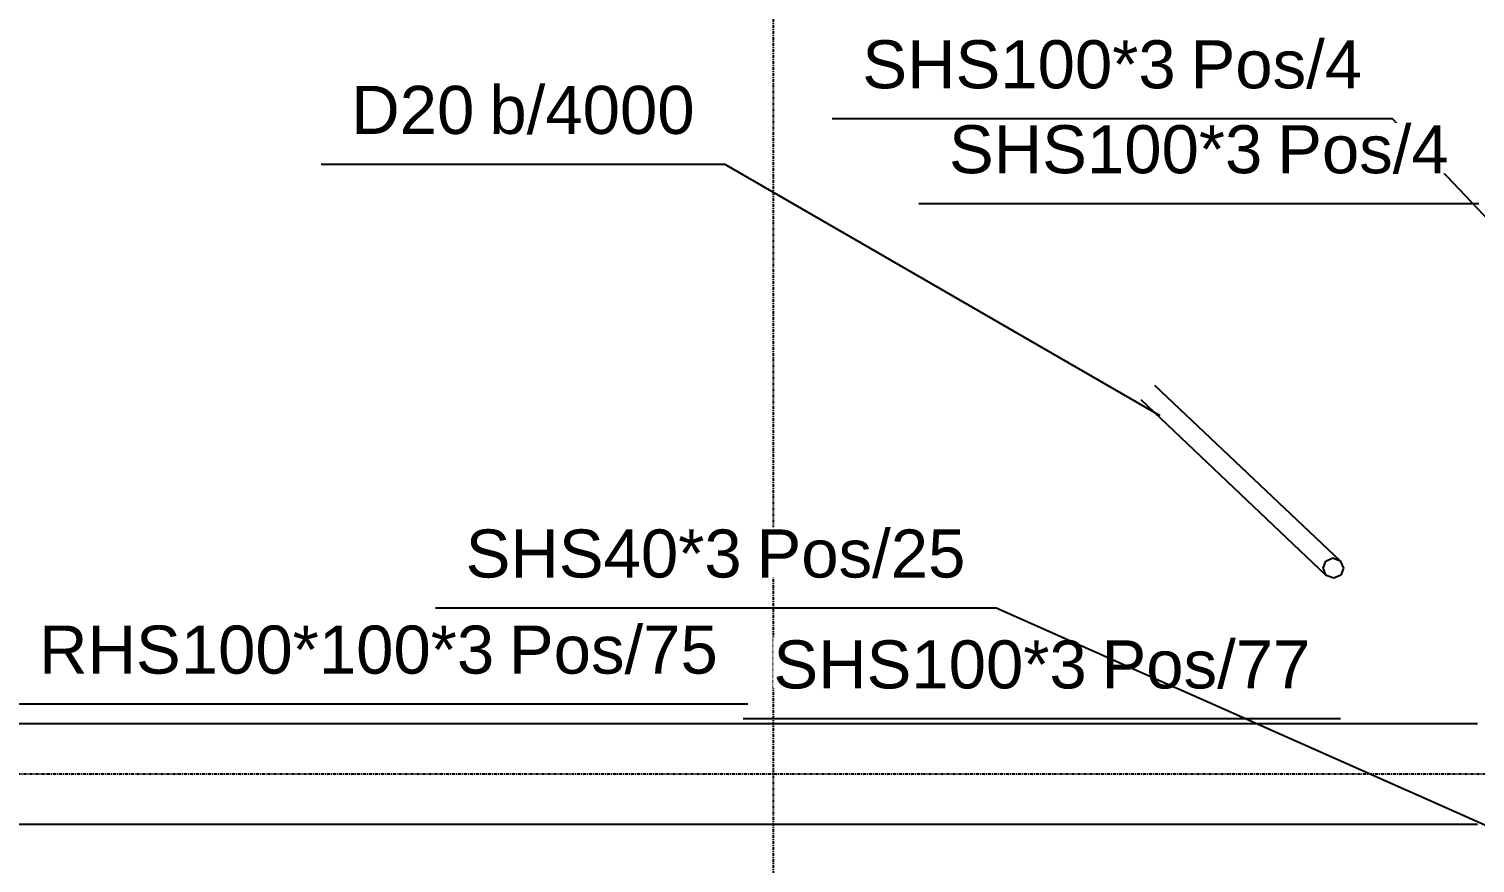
# Model space of a CAD drawing. Header units: millimetres. Extents: x -57554 to 16546, y 2142 to 98430.
# Drawn here: x -425 to 1013, y 18729 to 19558 of the extents above; entities that cross this region are included whole.
import ezdxf

# ---------------------------------------------------------------- set-up
doc = ezdxf.new("R2010")
doc.units = ezdxf.units.MM
doc.linetypes.add('DXK_LINE_DOT3', pattern=[5.9187, 2.979, -0.9799, 0.9799, -0.9799])
doc.layers.add('S-Z2-A_TEXTUAL_ANNOTATION', color=7, linetype='Continuous')
doc.styles.add('Arial', font='ARIAL.TTF', dxfattribs={"height": 0.2})

msp = doc.modelspace()

# ---------------------------------------------------------------- linework, layer by layer
at = {"color": 1, "linetype": 'DXK_LINE_DOT3'}
for p, q in [((315.2, 13818), (315.2, 26818)), ((-6934.8, 18818), (15065.2, 18818))]:
    msp.add_line(p, q, dxfattribs=at)
at = {"color": 2, "linetype": 'Continuous'}
for p, q in [((694.1, 19204.5), (878.6, 19029.8)), ((680.3, 19190), (864.8, 19015.3)), ((864.2, 19029.6), (871.3, 19032.7)), ((871.3, 19032.7), (878.6, 19029.8)), ((861.5, 19022.4), (864.2, 19029.6)), ((864.8, 19015.3), (861.5, 19022.4)), ((878.6, 19029.8), (881.8, 19022.6)), ((881.8, 19022.6), (879.2, 19015.4)), ((872.1, 19012.4), (864.8, 19015.3)), ((879.2, 19015.4), (872.1, 19012.4)), ((-1884.8, 18868), (1015.2, 18868)), ((-1884.8, 18768), (1015.2, 18768))]:
    msp.add_line(p, q, dxfattribs=at)
at = {"layer": 'S-Z2-A_TEXTUAL_ANNOTATION'}
for p, q in [((373.6, 19469.3), (930.2, 19469.3)), ((2568.6, 17741.3), (930.2, 19469.3)), ((-134.4, 19424), (266.7, 19424)), ((699.7, 19174), (266.7, 19424)), ((459.7, 19384.9), (1016.3, 19384.9)), ((-20.7, 18983.2), (535.9, 18983.2)), ((-444.7, 18887.7), (289.8, 18887.7)), ((285.2, 18873), (878.8, 18873))]:
    msp.add_line(p, q, dxfattribs=at)

# ---------------------------------------------------------------- wipeouts: each hides what was drawn before it
for points in [[(714.8, 19499.3), (714.8, 19549.3), (403.6, 19549.3), (403.6, 19499.3)], [(900.2, 19499.3), (900.2, 19549.3), (729.8, 19549.3), (729.8, 19499.3)], [(17.9, 19454), (17.9, 19504), (-104.4, 19504), (-104.4, 19454)], [(236.7, 19454), (236.7, 19504), (32.9, 19504), (32.9, 19454)], [(283.4, 19013.2), (283.4, 19063.2), (9.3, 19063.2), (9.3, 19013.2)], [(37.3, 18917.7), (37.3, 18967.7), (-414.7, 18967.7), (-414.7, 18917.7)], [(259.8, 18917.7), (259.8, 18967.7), (52.3, 18967.7), (52.3, 18917.7)], [(848.8, 18903), (848.8, 18953), (641.3, 18953), (641.3, 18903)]]:
    msp.add_wipeout(points).dxf.layer = 'S-Z2-A_TEXTUAL_ANNOTATION'

# ---------------------------------------------------------------- next in the draw order: texts
at = {"layer": 'S-Z2-A_TEXTUAL_ANNOTATION', "style": 'Arial'}
for s, height, p in [('Pos/4', 47.75, (729.8, 19499.3)), ('SHS100*3', 47.75, (403.6, 19499.3)), ('D20', 47.75, (-104.4, 19454)), ('b/4000', 47.75, (32.9, 19454)), ('SHS40*3', 47.75, (9.3, 19013.2)), ('RHS100*100*3', 47.754, (-414.7, 18917.7)), ('Pos/75', 47.75, (52.3, 18917.7)), ('Pos/77', 47.75, (641.3, 18903))]:
    msp.add_text(s, height=height, dxfattribs=at).set_placement(p)

# ---------------------------------------------------------------- next in the draw order: wipeouts: each hides what was drawn before it
for points in [[(800.9, 19414.9), (800.9, 19464.9), (489.7, 19464.9), (489.7, 19414.9)], [(986.3, 19414.9), (986.3, 19464.9), (815.9, 19464.9), (815.9, 19414.9)], [(505.9, 19013.2), (505.9, 19063.2), (298.4, 19063.2), (298.4, 19013.2)], [(626.3, 18903), (626.3, 18953), (315.2, 18953), (315.2, 18903)]]:
    msp.add_wipeout(points).dxf.layer = 'S-Z2-A_TEXTUAL_ANNOTATION'

# ---------------------------------------------------------------- next in the draw order: linework, layer by layer
at = {"layer": 'S-Z2-A_TEXTUAL_ANNOTATION'}
msp.add_line((2568.6, 18079.7), (535.9, 18983.2), dxfattribs=at)

# ---------------------------------------------------------------- next in the draw order: texts
at = {"layer": 'S-Z2-A_TEXTUAL_ANNOTATION', "style": 'Arial'}
for s, p in [('SHS100*3', (489.7, 19414.9)), ('Pos/4', (815.9, 19414.9)), ('Pos/25', (298.4, 19013.2)), ('SHS100*3', (315.2, 18903))]:
    msp.add_text(s, height=47.75, dxfattribs=at).set_placement(p)

doc.saveas('drawing.dxf')
